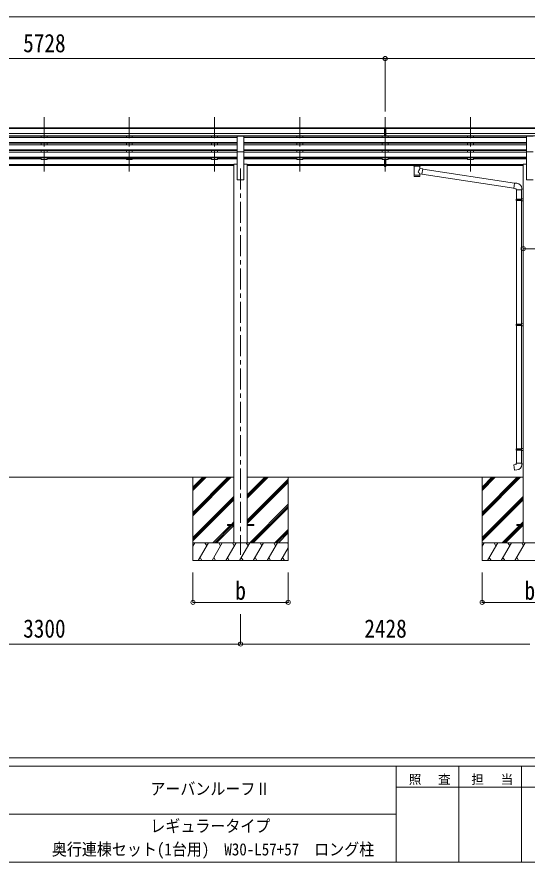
# Model space of a CAD drawing. Units: millimetres at full size, sheet at 1:35. Extents: x -9837 to 9837, y -6790 to 6790.
# Drawn here: x -34 to 4249, y -6790 to 309 of the extents above; entities that cross this region are included whole.
import ezdxf
from ezdxf.enums import TextEntityAlignment as Align

# ---------------------------------------------------------------- set-up
doc = ezdxf.new("R2010")
doc.units = ezdxf.units.MM
doc.header["$LTSCALE"] = 35
doc.header["$PDMODE"] = 32
doc.header["$PDSIZE"] = 35
doc.linetypes.add('CHAIN1', pattern=[8, 5, -1, 1, -1])
for name, color, linetype, lineweight in [('0-0_0', 7, 'Continuous', 9), ('0-1_本体', 5, 'CHAIN1', 9), ('0-3_ELV2', 4, 'Continuous', 9), ('0-6_OTH_LINE', 6, 'Continuous', 9), ('0-9_OUTLINE', 7, 'Continuous', 9), ('F-0_240', 7, 'Continuous', 9)]:
    doc.layers.add(name, color=color, linetype=linetype, lineweight=lineweight)
doc.styles.add('ＭＳ ゴシック', font='')
doc.styles.get('ＭＳ ゴシック').set_extended_font_data('MS Gothic')

msp = doc.modelspace()

# ---------------------------------------------------------------- linework, layer by layer
at = {"layer": '0-0_0'}
for p, q in [((-1401.12, -3558.26), (1788.48, -3558.26)), ((1443.68, -3558.26), (1443.68, -4258.26)), ((1443.68, -3852.44), (1737.86, -3558.26)), ((1443.68, -3866.58), (1752, -3558.26)), ((1443.68, -3880.72), (1766.14, -3558.26)), ((1443.68, -3668.59), (1554.01, -3558.26)), ((1443.68, -3654.45), (1539.87, -3558.26)), ((1443.68, -3640.31), (1525.72, -3558.26)), ((1898.88, -3705.61), (2046.22, -3558.26)), ((1898.88, -3733.89), (2074.51, -3558.26)), ((1898.88, -3719.75), (2060.37, -3558.26)), ((4216.48, -3558.26), (1898.88, -3558.26)), ((1898.88, -3917.74), (2243.68, -3572.94)), ((1898.88, -3931.88), (2243.68, -3587.08)), ((1898.88, -3946.02), (2243.68, -3601.22)), ((2243.68, -3558.26), (2243.68, -4258.26)), ((3871.68, -3558.26), (3871.68, -4258.26)), ((3871.68, -3852.44), (4165.86, -3558.26)), ((3871.68, -3866.58), (4180, -3558.26)), ((3871.68, -3880.72), (4194.14, -3558.26)), ((3871.68, -3668.59), (3982.01, -3558.26)), ((3871.68, -3654.45), (3967.87, -3558.26)), ((3871.68, -3640.31), (3953.72, -3558.26)), ((1443.68, -4064.57), (1788.48, -3719.77)), ((1443.68, -4078.71), (1788.48, -3733.91)), ((1443.68, -4092.85), (1788.48, -3748.06)), ((3871.68, -4064.57), (4216.48, -3719.77)), ((3871.68, -4078.71), (4216.48, -3733.91)), ((3871.68, -4092.85), (4216.48, -3748.06)), ((1920.49, -4108.26), (2243.68, -3785.07)), ((1934.63, -4108.26), (2243.68, -3799.21)), ((1948.77, -4108.26), (2243.68, -3813.36)), ((1612.12, -4108.26), (1757.62, -3962.76)), ((1626.26, -4108.26), (1771.76, -3962.76)), ((1640.4, -4108.26), (1785.9, -3962.76)), ((1766.62, -3953.76), (1788.48, -3931.9)), ((1780.76, -3953.76), (1788.48, -3946.04)), ((4040.12, -4108.26), (4185.62, -3962.76)), ((4054.26, -4108.26), (4199.76, -3962.76)), ((4068.4, -4108.26), (4213.9, -3962.76)), ((4194.62, -3953.76), (4216.48, -3931.9)), ((4208.76, -3953.76), (4216.48, -3946.04)), ((2132.62, -4108.26), (2243.68, -3997.2)), ((2146.76, -4108.26), (2243.68, -4011.34)), ((2160.9, -4108.26), (2243.68, -4025.49)), ((2243.68, -4108.26), (1443.68, -4108.26)), ((1443.68, -4135.76), (1459.56, -4108.26)), ((1488.42, -4258.26), (1575.03, -4108.26)), ((1560.03, -4134.24), (1545.03, -4108.26)), ((1603.89, -4258.26), (1690.5, -4108.26)), ((1675.5, -4134.24), (1660.49, -4108.26)), ((1719.36, -4258.26), (1805.97, -4108.26)), ((1790.97, -4134.24), (1775.96, -4108.26)), ((1834.83, -4258.26), (1921.44, -4108.26)), ((1906.44, -4134.24), (1891.43, -4108.26)), ((1950.3, -4258.26), (2036.91, -4108.26)), ((2021.91, -4134.24), (2006.91, -4108.26)), ((2065.77, -4258.26), (2152.38, -4108.26)), ((2122.38, -4108.26), (2137.38, -4134.24)), ((2237.85, -4108.26), (2243.68, -4118.36)), ((4671.68, -4108.26), (3871.68, -4108.26)), ((3871.68, -4135.76), (3887.56, -4108.26)), ((3916.42, -4258.26), (4003.03, -4108.26)), ((3988.03, -4134.24), (3973.03, -4108.26)), ((4031.89, -4258.26), (4118.5, -4108.26)), ((4103.5, -4134.24), (4088.49, -4108.26)), ((4147.36, -4258.26), (4233.97, -4108.26)), ((4218.97, -4134.24), (4203.96, -4108.26)), ((2181.24, -4258.26), (2243.68, -4150.12)), ((1443.68, -4258.26), (2243.68, -4258.26)), ((1503.42, -4232.28), (1518.42, -4258.26)), ((1618.89, -4232.28), (1633.89, -4258.26)), ((1734.36, -4232.28), (1749.36, -4258.26)), ((1849.83, -4232.28), (1864.83, -4258.26)), ((1965.3, -4232.28), (1980.3, -4258.26)), ((2080.77, -4232.28), (2095.77, -4258.26)), ((2196.24, -4232.28), (2211.24, -4258.26)), ((3871.68, -4258.26), (4671.68, -4258.26)), ((3931.42, -4232.28), (3946.42, -4258.26)), ((4046.89, -4232.28), (4061.89, -4258.26)), ((4162.36, -4232.28), (4177.36, -4258.26))]:
    msp.add_line(p, q, dxfattribs=at)
at = {"layer": '0-1_本体'}
for p, q in [((193.68, -533.86), (193.68, -1011.37)), ((909.68, -533.86), (909.68, -1011.37)), ((1625.68, -533.86), (1625.68, -1011.37)), ((2341.68, -533.86), (2341.68, -1011.37)), ((3057.68, -533.86), (3057.68, -1011.37)), ((3773.68, -533.86), (3773.68, -1011.37)), ((1843.68, -964.69), (1843.68, -4208.26))]:
    msp.add_line(p, q, dxfattribs=at)
at = {"layer": '0-3_ELV2'}
for p, q in [((-2663.82, -622.98), (3041.18, -622.98)), ((-2663.82, -628.2), (3041.18, -628.2)), ((3041.18, -629.41), (3041.18, -621.57)), ((3041.18, -629.41), (3051.18, -629.41)), ((3057.68, -630.23), (3051.18, -629.83)), ((3051.18, -631.41), (3064.18, -631.41)), ((3064.18, -629.89), (3057.68, -630.21)), ((3064.18, -693.04), (3064.18, -627.76)), ((3074.18, -622.98), (8779.18, -622.98)), ((3074.18, -628.2), (8779.18, -628.2)), ((3051.18, -671.73), (-2663.82, -671.73)), ((3051.18, -689.58), (-2663.82, -689.58)), ((1816.18, -692.83), (-1428.82, -692.83)), ((1816.18, -705.34), (-1428.82, -705.34)), ((168.68, -692.83), (168.68, -705.34)), ((218.68, -692.83), (218.68, -705.24)), ((884.68, -692.83), (884.68, -705.34)), ((934.68, -692.83), (934.68, -705.24)), ((1600.68, -692.83), (1600.68, -705.34)), ((1650.68, -692.83), (1650.68, -705.24)), ((1816.18, -823.81), (1816.18, -692.01)), ((1816.18, -692.01), (1871.18, -692.01)), ((1871.18, -823.81), (1871.18, -692.01)), ((1871.18, -692.83), (3051.18, -692.83)), ((1871.18, -705.34), (4244.18, -705.34)), ((2316.68, -692.83), (2316.68, -705.34)), ((2366.68, -692.83), (2366.68, -705.24)), ((3032.68, -692.83), (3032.68, -705.34)), ((3051.18, -672.93), (3057.68, -673.1)), ((3051.18, -691.98), (3057.68, -692.38)), ((3057.68, -673.1), (3064.18, -672.93)), ((3057.68, -692.38), (3064.18, -691.98)), ((3057.68, -705.34), (3057.68, -753.03)), ((8779.18, -671.73), (3064.18, -671.73)), ((8779.18, -689.58), (3064.18, -689.58)), ((3064.18, -692.83), (4244.18, -692.83)), ((3082.68, -692.83), (3082.68, -705.24)), ((3748.68, -692.83), (3748.68, -705.34)), ((3798.68, -692.83), (3798.68, -705.24)), ((4244.18, -823.81), (4244.18, -692.01)), ((4244.18, -692.01), (4299.18, -692.01)), ((1816.18, -747.22), (-1428.82, -747.22)), ((1816.18, -748.71), (-1428.82, -748.71)), ((1816.18, -753.03), (-1428.82, -753.03)), ((1816.18, -765.89), (-1428.82, -765.89)), ((168.68, -753.03), (168.68, -765.89)), ((218.68, -753.03), (218.68, -765.89)), ((884.68, -753.03), (884.68, -765.89)), ((934.68, -753.03), (934.68, -765.89)), ((1600.68, -753.03), (1600.68, -765.89)), ((1650.68, -753.03), (1650.68, -765.89)), ((4244.18, -747.22), (1871.18, -747.22)), ((4244.18, -748.71), (1871.18, -748.71)), ((4244.18, -753.03), (1871.18, -753.03)), ((4244.18, -765.89), (1871.18, -765.89)), ((2316.68, -753.03), (2316.68, -765.89)), ((2366.68, -753.03), (2366.68, -765.89)), ((3032.68, -753.03), (3032.68, -765.89)), ((3057.68, -765.89), (3057.68, -813.58)), ((3082.68, -753.03), (3082.68, -765.89)), ((3748.68, -753.03), (3748.68, -765.89)), ((3798.68, -753.03), (3798.68, -765.89)), ((1816.18, -807.77), (-1428.82, -807.77)), ((1816.18, -809.26), (-1428.82, -809.26)), ((1816.18, -813.58), (-1428.82, -813.58)), ((1816.18, -826.44), (-1428.82, -826.44)), ((168.68, -813.58), (168.68, -826.34)), ((218.68, -813.58), (218.68, -826.44)), ((884.68, -813.58), (884.68, -826.34)), ((934.68, -813.58), (934.68, -826.44)), ((1600.68, -813.58), (1600.68, -826.34)), ((1650.68, -813.58), (1650.68, -826.44)), ((1816.18, -823.81), (1816.18, -1058.26)), ((1816.18, -823.81), (1871.18, -823.81)), ((4244.18, -807.77), (1871.18, -807.77)), ((4244.18, -809.26), (1871.18, -809.26)), ((4244.18, -813.58), (1871.18, -813.58)), ((1871.18, -823.81), (1871.18, -1058.26)), ((4244.18, -826.44), (1871.18, -826.44)), ((2316.68, -813.58), (2316.68, -826.34)), ((2366.68, -813.58), (2366.68, -826.44)), ((3032.68, -813.58), (3032.68, -826.34)), ((3057.68, -826.44), (3057.68, -874.13)), ((3082.68, -813.58), (3082.68, -826.44)), ((3748.68, -813.58), (3748.68, -826.34)), ((3798.68, -813.58), (3798.68, -826.44)), ((4244.18, -823.81), (4244.18, -1058.26)), ((4244.18, -823.81), (4299.18, -823.81)), ((1816.18, -868.31), (-1428.82, -868.31)), ((1816.18, -869.81), (-1428.82, -869.81)), ((1816.18, -874.13), (-1428.82, -874.13)), ((168.68, -882.67), (-497.32, -882.67)), ((168.68, -874.13), (168.68, -887.62)), ((218.68, -887.62), (168.68, -887.62)), ((218.68, -874.13), (218.68, -887.62)), ((1600.68, -882.67), (218.68, -882.67)), ((884.68, -874.13), (884.68, -887.62)), ((934.68, -887.62), (884.68, -887.62)), ((934.68, -874.13), (934.68, -887.62)), ((1600.68, -874.13), (1600.68, -887.62)), ((1650.68, -887.62), (1600.68, -887.62)), ((1650.68, -874.13), (1650.68, -887.62)), ((1816.18, -882.67), (1650.68, -882.67)), ((4244.18, -868.31), (1871.18, -868.31)), ((4244.18, -869.81), (1871.18, -869.81)), ((4244.18, -874.13), (1871.18, -874.13)), ((1871.18, -882.67), (2316.68, -882.67)), ((2316.68, -874.13), (2316.68, -887.62)), ((2366.68, -887.62), (2316.68, -887.62)), ((2366.68, -874.13), (2366.68, -887.62)), ((3032.68, -882.67), (2366.68, -882.67)), ((3032.68, -874.13), (3032.68, -887.62)), ((3082.68, -887.62), (3032.68, -887.62)), ((3051.18, -947.34), (3051.18, -887.62)), ((3064.18, -947.34), (3064.18, -887.62)), ((3082.68, -874.13), (3082.68, -887.62)), ((3748.68, -882.67), (3082.68, -882.67)), ((3748.68, -874.13), (3748.68, -887.62)), ((3798.68, -887.62), (3748.68, -887.62)), ((3798.68, -874.13), (3798.68, -887.62)), ((3798.68, -882.67), (4244.18, -882.67)), ((1788.48, -929.69), (-1401.12, -929.69)), ((1788.48, -931.08), (-1401.12, -931.08)), ((1788.48, -938.77), (-1401.12, -938.77)), ((1788.48, -929.26), (1788.48, -4108.26)), ((1788.48, -929.26), (1816.18, -929.26)), ((1898.88, -929.26), (1871.18, -929.26)), ((1898.88, -929.26), (1898.88, -4108.26)), ((3051.18, -929.69), (1898.88, -929.69)), ((3051.18, -931.08), (1898.88, -931.08)), ((3051.18, -938.77), (1898.88, -938.77)), ((3051.18, -925.1), (3064.18, -925.1)), ((3051.18, -930.5), (3064.18, -930.5)), ((3051.18, -946.28), (3057.68, -946.68)), ((3057.68, -946.68), (3064.18, -946.28)), ((4216.48, -929.69), (3064.18, -929.69)), ((4216.48, -931.08), (3064.18, -931.08)), ((3298.18, -938.77), (3064.18, -938.77)), ((4216.48, -938.77), (3352.18, -938.77)), ((4216.48, -929.26), (4216.48, -4108.26)), ((4216.48, -929.26), (4244.18, -929.26)), ((1816.18, -1058.26), (1871.18, -1058.26)), ((4244.18, -1058.26), (4299.18, -1058.26)), ((1733.68, -3953.76), (1788.48, -3953.76)), ((1898.88, -3953.76), (1953.68, -3953.76)), ((1898.88, -3962.76), (1953.68, -3962.76)), ((1953.68, -3953.76), (1953.68, -3962.76)), ((4161.68, -3953.76), (4216.48, -3953.76))]:
    msp.add_line(p, q, dxfattribs=at)
for points in [[(3041.18, -621.57), (3059.18, -621.41), (3074.18, -621.54)], [(3064.18, -693.04), (3057.68, -693.44), (3051.18, -693.04), (3051.18, -627.7)], [(3064.18, -629.37), (3074.18, -629.28), (3074.18, -621.54)], [(3064.18, -674.04), (3060.92, -674.12), (3057.68, -674.2), (3054.44, -674.12), (3051.18, -674.04)], [(3064.18, -947.34), (3057.68, -947.74), (3051.18, -947.34)], [(1733.68, -3953.76), (1733.68, -3962.76), (1788.48, -3962.76)], [(4161.68, -3953.76), (4161.68, -3962.76), (4216.48, -3962.76)]]:
    msp.add_lwpolyline(points, dxfattribs=at)
msp.add_ellipse((3082.25, -631.72), major_axis=(24.57, -1.51), ratio=0.121868, start_param=3.1422238, end_param=3.1491027, dxfattribs=at)
at = {"layer": '0-6_OTH_LINE'}
for p, q in [((-2690.32, 308.79), (8805.68, 308.79)), ((-2670.32, -41.21), (3057.68, -41.21)), ((3057.68, -41.21), (3057.68, -486.62)), ((3057.68, -41.21), (8785.68, -41.21)), ((4216.48, -1637.81), (4326.88, -1637.81)), ((1443.68, -4608.26), (1443.68, -4358.28)), ((2243.68, -4608.26), (2243.68, -4358.28)), ((3871.68, -4608.26), (3871.68, -4358.28)), ((1443.68, -4608.26), (2243.68, -4608.26)), ((3871.68, -4608.26), (4671.68, -4608.26)), ((1843.68, -4958.26), (1843.68, -4708.26)), ((-1456.32, -4958.26), (1843.68, -4958.26)), ((1843.68, -4958.26), (4271.68, -4958.26))]:
    msp.add_line(p, q, dxfattribs=at)
for p in [(3057.68, -41.21), (4216.48, -1637.81), (1443.68, -4608.26), (2243.68, -4608.26), (3871.68, -4608.26), (1843.68, -4958.26)]:
    msp.add_point(p, dxfattribs=at)
at = {"layer": '0-9_OUTLINE'}
for p, q in [((3281.68, -931.86), (3281.68, -937.62)), ((3283.68, -931.2), (3366.68, -931.2)), ((3283.68, -933.38), (3366.68, -933.38)), ((3283.68, -938.28), (3298.18, -938.28)), ((3298.18, -943.93), (3298.18, -937.38)), ((3302.28, -944.85), (3302.26, -1030.29)), ((3373.3, -967.5), (3348.07, -963.59)), ((3348.08, -963.59), (3348.08, -944.85)), ((3352.18, -943.93), (3352.18, -937.38)), ((3352.18, -938.28), (3366.68, -938.28)), ((3373.3, -967.5), (3366.27, -1012.76)), ((3368.68, -931.86), (3368.68, -937.62)), ((4142.28, -1088.86), (3372.98, -969.51)), ((3348.09, -1030.29), (3348.07, -1009.62)), ((3348.07, -1009.93), (3366.27, -1012.76)), ((4138.61, -1130.79), (3366.54, -1011.02)), ((4163.29, -1088.74), (4142.45, -1086.91)), ((4204.37, -1144.48), (4204.37, -1133.57)), ((4158.37, -1144.48), (4204.37, -1144.48)), ((4160.48, -1144.48), (4160.48, -1222.33)), ((4202.48, -1144.48), (4202.48, -1219.77)), ((4158.48, -1224.33), (4159.48, -1222.33)), ((4158.48, -1224.33), (4202.48, -1224.33)), ((4158.48, -1224.33), (4158.48, -1232.33)), ((4158.48, -1232.33), (4202.48, -1232.33)), ((4158.48, -1232.33), (4159.48, -1234.33)), ((4159.48, -1222.33), (4202.48, -1222.33)), ((4159.48, -1234.33), (4202.48, -1234.33)), ((4160.48, -1234.33), (4160.48, -2270.52)), ((4198, -1224.33), (4197.57, -1222.33)), ((4200.48, -1219.83), (4216.48, -1219.36)), ((4200.48, -1221.83), (4200.48, -1219.83)), ((4200.48, -1221.83), (4202.48, -1221.83)), ((4200.48, -1236.83), (4200.48, -1234.83)), ((4200.48, -1236.83), (4216.48, -1237.3)), ((4202.48, -1236.89), (4202.48, -2267.96)), ((4216.48, -1219.36), (4216.48, -1237.3)), ((4158.48, -2272.52), (4159.48, -2270.52)), ((4159.48, -2270.52), (4202.48, -2270.52)), ((4198, -2272.52), (4197.57, -2270.52)), ((4200.48, -2268.02), (4216.48, -2267.54)), ((4200.48, -2270.02), (4200.48, -2268.02)), ((4200.48, -2270.02), (4202.48, -2270.02)), ((4216.48, -2267.54), (4216.48, -2285.49)), ((4158.48, -2272.52), (4202.48, -2272.52)), ((4158.48, -2272.52), (4158.48, -2280.52)), ((4158.48, -2280.52), (4202.48, -2280.52)), ((4158.48, -2280.52), (4159.48, -2282.52)), ((4159.48, -2282.52), (4202.48, -2282.52)), ((4160.48, -2282.52), (4160.48, -3318.7)), ((4200.48, -2285.02), (4200.48, -2283.02)), ((4200.48, -2285.02), (4216.48, -2285.49)), ((4202.48, -2285.07), (4202.48, -3316.14)), ((4158.48, -3320.7), (4159.48, -3318.7)), ((4158.48, -3320.7), (4202.48, -3320.7)), ((4158.48, -3320.7), (4158.48, -3328.7)), ((4158.48, -3328.7), (4202.48, -3328.7)), ((4158.48, -3328.7), (4159.48, -3330.7)), ((4159.48, -3318.7), (4202.48, -3318.7)), ((4159.48, -3330.7), (4202.48, -3330.7)), ((4160.48, -3330.7), (4160.48, -3440.7)), ((4198, -3320.7), (4197.57, -3318.7)), ((4200.48, -3316.2), (4216.48, -3315.73)), ((4200.48, -3318.2), (4200.48, -3316.2)), ((4200.48, -3318.2), (4202.48, -3318.2)), ((4200.48, -3333.2), (4200.48, -3331.2)), ((4200.48, -3333.2), (4216.48, -3333.67)), ((4202.48, -3333.26), (4202.48, -3440.7)), ((4216.48, -3315.73), (4216.48, -3333.67)), ((4158.48, -3440.7), (4204.48, -3440.7)), ((4158.48, -3450.7), (4158.48, -3440.7)), ((4204.48, -3440.7), (4204.48, -3451.62))]:
    msp.add_line(p, q, dxfattribs=at)
for points in [[(3281.68, -931.86), (3281.72, -931.67), (3281.8, -931.53), (3281.9, -931.44), (3282, -931.37), (3282.12, -931.33), (3282.41, -931.27), (3282.9, -931.22), (3283.44, -931.2), (3283.68, -931.2)], [(3281.68, -937.62), (3281.72, -937.81), (3281.8, -937.95), (3281.9, -938.04), (3282, -938.11), (3282.12, -938.15), (3282.41, -938.21), (3282.9, -938.26), (3283.44, -938.28), (3283.68, -938.28)], [(3366.68, -931.2), (3367.03, -931.2), (3367.56, -931.23), (3368.01, -931.28), (3368.31, -931.36), (3368.48, -931.45), (3368.6, -931.59), (3368.67, -931.77), (3368.68, -931.86)], [(3366.68, -938.28), (3367.03, -938.28), (3367.56, -938.25), (3368.01, -938.2), (3368.31, -938.12), (3368.48, -938.03), (3368.6, -937.89), (3368.67, -937.71), (3368.68, -937.62)], [(4142.45, -1086.91), (4138.44, -1132.74), (4158.37, -1134.48), (4158.37, -1144.48)], [(4198, -1224.33), (4198, -1232.33), (4197.57, -1234.33)], [(4200.48, -1234.83), (4202.48, -1234.83), (4202.48, -1221.83)], [(4200.48, -2283.02), (4202.48, -2283.02), (4202.48, -2270.02)], [(4198, -2272.52), (4198, -2280.52), (4197.57, -2282.52)], [(4198, -3320.7), (4198, -3328.7), (4197.57, -3330.7)], [(4200.48, -3331.2), (4202.48, -3331.2), (4202.48, -3318.2)], [(4163.4, -3496.45), (4142.56, -3498.27), (4138.55, -3452.45), (4158.48, -3450.7)]]:
    msp.add_lwpolyline(points, dxfattribs=at)
for centre, start, end in [((4159.37, -1133.57), 0, 85), ((4159.48, -3451.62), 275, 0)]:
    msp.add_arc(centre, 45, start, end, dxfattribs=at)
for centre, major_axis, ratio, start_param, end_param in [((3283.68, -933.59), (2, 0), 0.109601, 3.1415927, 4.712389), ((3325.18, -943.84), (27.06, 0), 0.069685, 3.1415927, 6.2831853), ((3325.18, -937.38), (27, 0), 0.070066, 6.2831853, 9.424778), ((3325.17, -990.13), (-22.81, -26.62), 0.234429, 1.6855472, 3.1268519), ((3327.73, -987.48), (20.32, -22.25), 0.045535, 0.0389954, 1.3075346), ((3336.18, -941.36), (16, 0), 0.361356, 6.2636979, 6.2831853), ((3366.68, -933.59), (2, 0), 0.109601, 4.712389, 6.2831853), ((3325.18, -1030.29), (22.92, 0), 0.101955, 3.1415499, 6.2833984), ((3325.18, -1017.85), (22.91, 0), 0.122865, 3.1415927, 6.2831853)]:
    msp.add_ellipse(centre, major_axis=major_axis, ratio=ratio, start_param=start_param, end_param=end_param, dxfattribs=at)
at = {"layer": 'F-0_240', "color": 5}
for p, q in [((-9837.4, -5915), (9342.6, -5915)), ((-9837.4, -5985), (6231.38, -5985)), ((3151.38, -5985), (3151.38, -6790)), ((3676.38, -5985), (3676.38, -6790)), ((4201.38, -5985), (4201.38, -6790)), ((3151.38, -6160), (5251.38, -6160)), ((-4023.62, -6387.5), (3151.38, -6387.5)), ((-9837.4, -6790), (9342.6, -6790))]:
    msp.add_line(p, q, dxfattribs=at)

# ---------------------------------------------------------------- texts
at = {"layer": '0-6_OTH_LINE', "color": 7, "style": 'ＭＳ ゴシック', "width": 0.85}
for s, p in [('5728', (18.68, -34.21)), ('b', (1799.93, -4633.26)), ('b', (4227.93, -4633.26)), ('3300', (18.68, -4951.26)), ('2428', (2882.68, -4951.26))]:
    msp.add_text(s, height=154, dxfattribs=at).set_placement(p, align=Align.BOTTOM_LEFT)
at = {"layer": 'F-0_240', "style": 'ＭＳ ゴシック', "width": 0.9}
for s, p in [('アーバンルーフⅡ', (1086.38, -6256.25)), ('レギュラータイプ', (1086.38, -6569.36)), ('奥行連棟セット(1台用)\u3000W30-L57+57\u3000ロング柱', (259.51, -6764.92))]:
    msp.add_text(s, height=102.6, dxfattribs=at).set_placement(p, align=Align.BOTTOM_LEFT)
at = {"layer": 'F-0_240', "char_height": 76.98, "attachment_point": 7, "style": 'ＭＳ ゴシック'}
for s, insert in [('\\T1.17;照\u3000査', (3256.38, -6142.5)), ('\\T1.17;担\u3000当', (3781.38, -6142.5))]:
    msp.add_mtext(s, dxfattribs=dict(at, insert=insert))

doc.saveas('drawing.dxf')
